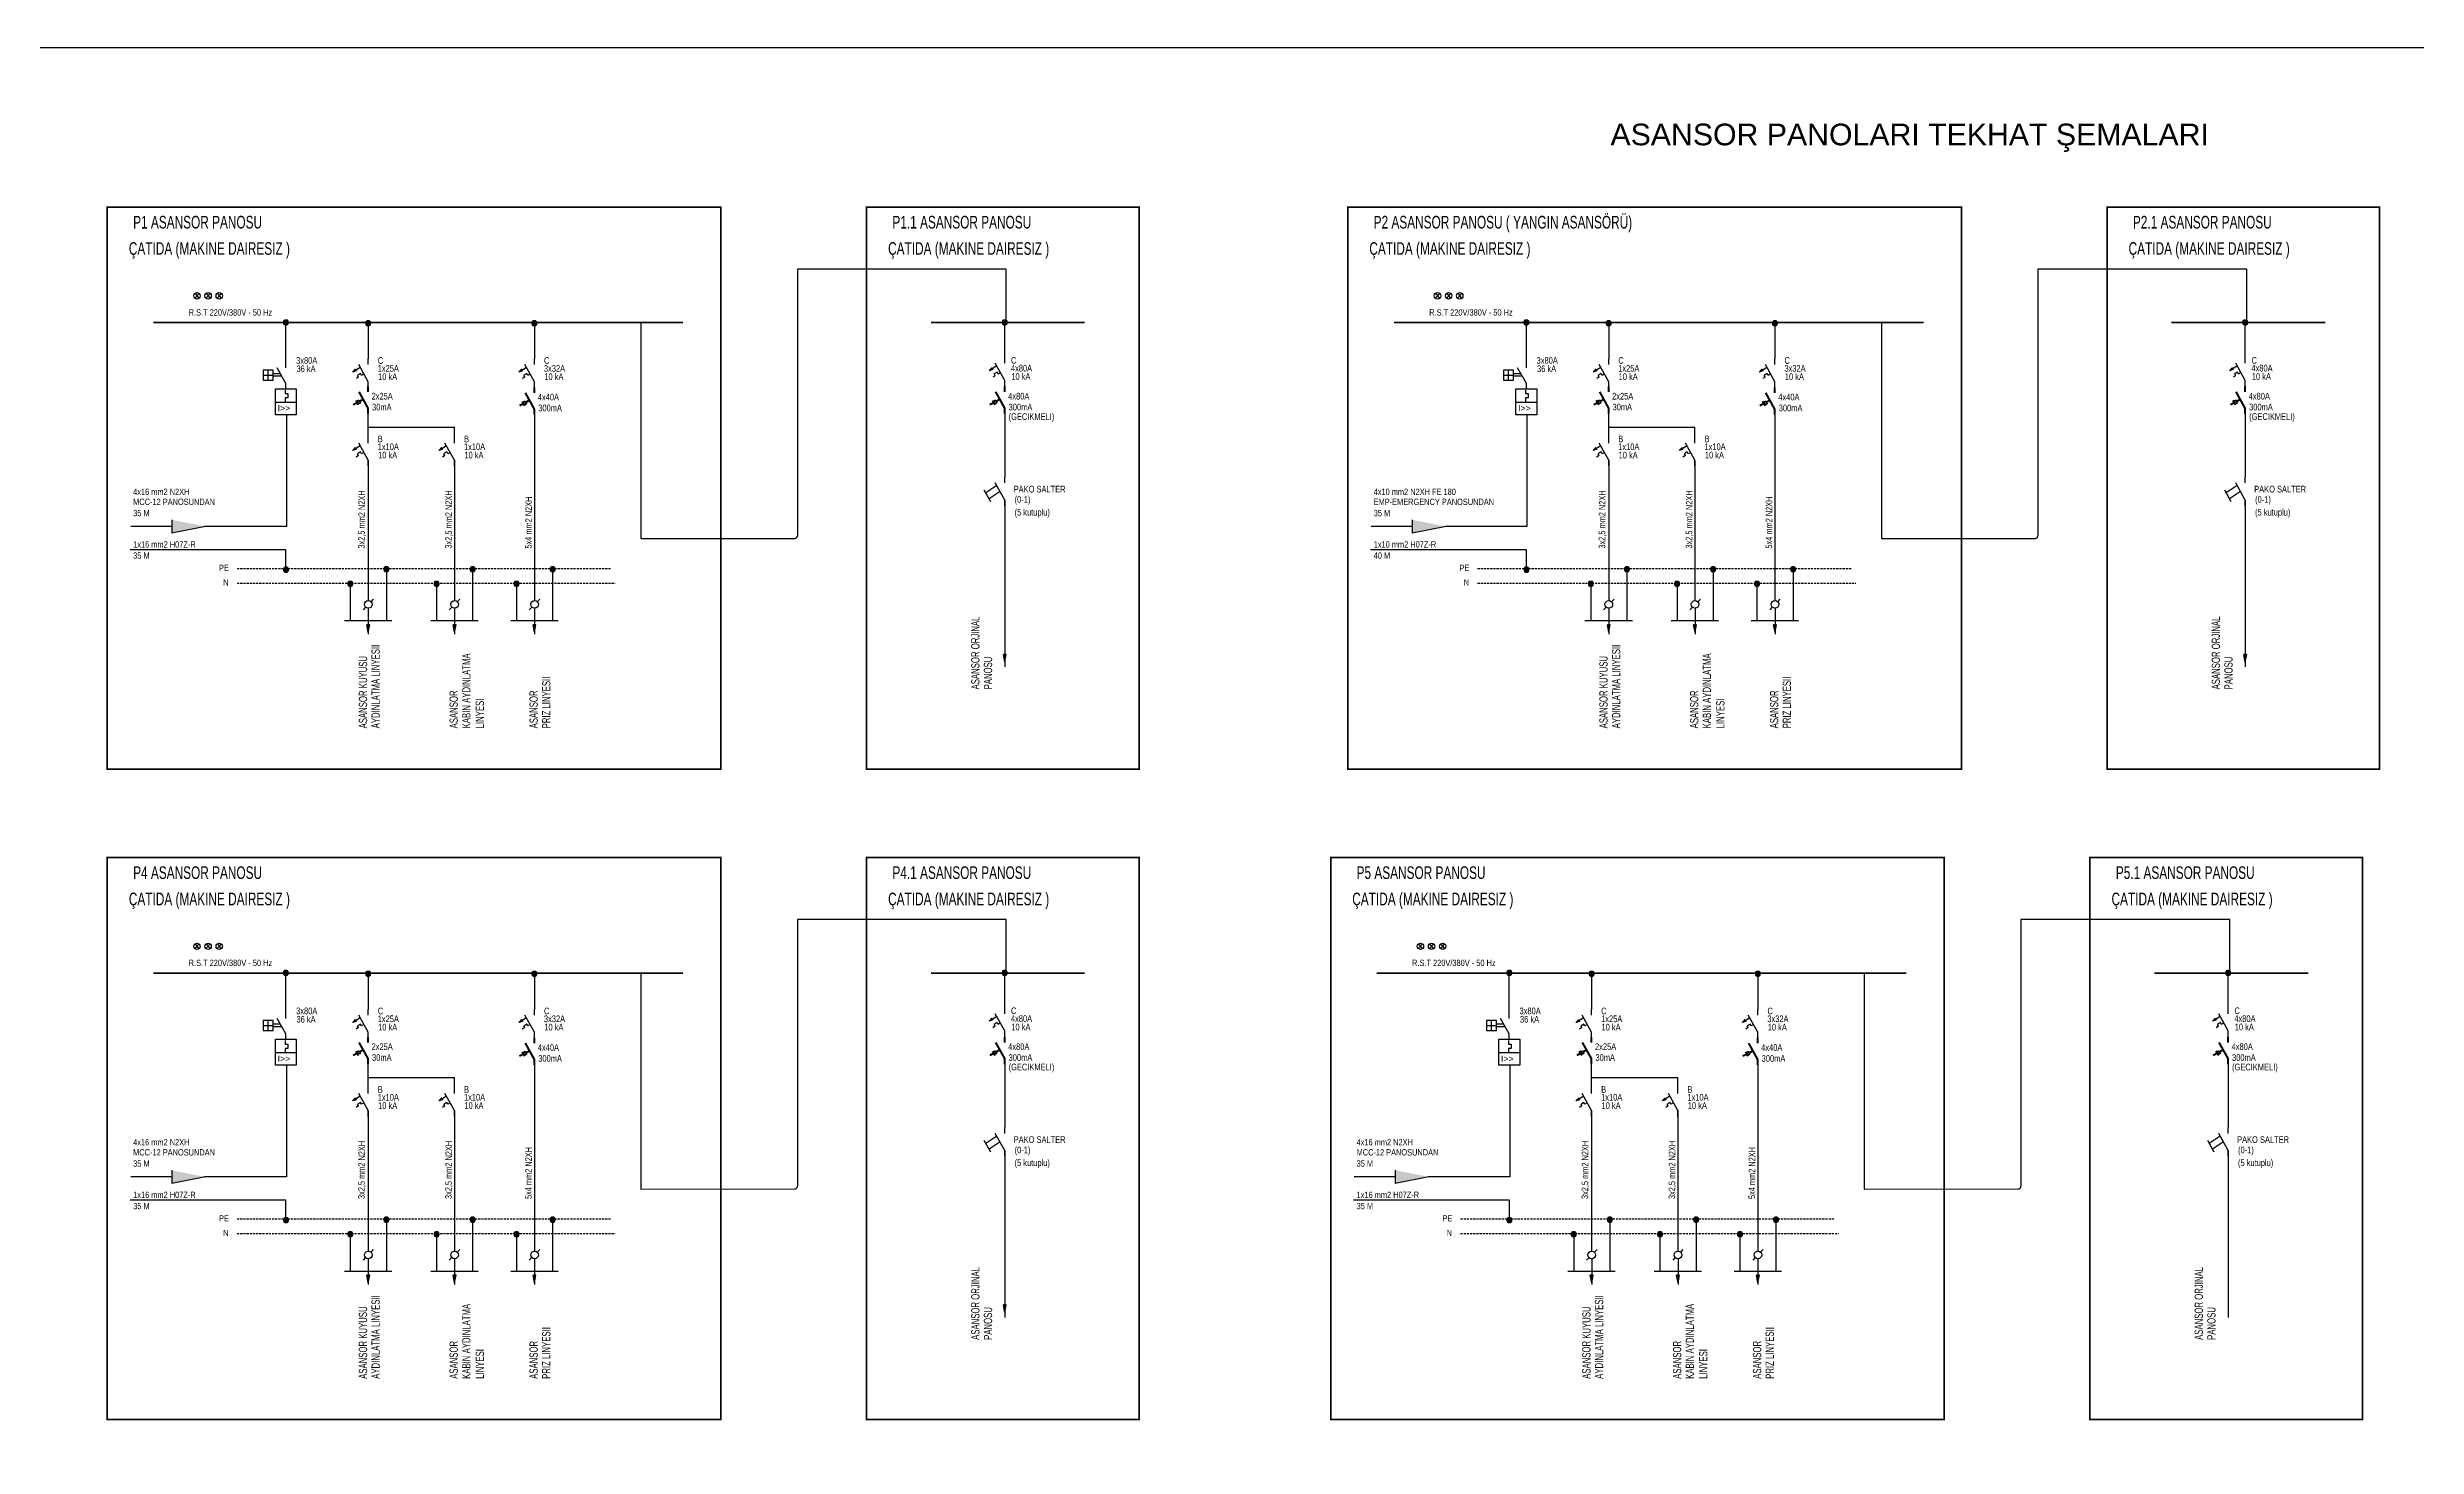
# Model space of a CAD drawing. Header units: millimetres. Extents: x -106996 to 276536, y -21995 to 37993.
# Drawn here: x 125433 to 160988, y -3580 to 17417 of the extents above; entities that cross this region are included whole.
import ezdxf

# ---------------------------------------------------------------- set-up
doc = ezdxf.new("R2010")
doc.units = ezdxf.units.MM
doc.header["$LTSCALE"] = 100
doc.linetypes.add('HIDDEN', pattern=[9.525, 6.35, -3.175])
doc.layers.get('0').update_dxf_attribs({"color": 3})
for name, color, linetype, lineweight in [('E- BARA', 7, 'Continuous', 30), ('E- SEMBOL', 7, 'Continuous', 30), ('E- SEMBOL 2', 7, 'Continuous', 30), ('E- YAZI', 4, 'Continuous', 30), ('E-ANTET', 7, 'Continuous', 30), ('E-TOPRAK', 3, 'HIDDEN', 30), ('KABLO', 7, 'Continuous', 40)]:
    doc.layers.add(name, color=color, linetype=linetype, lineweight=lineweight)
for name, color, linetype in [('E-YAZI', 30, 'Continuous'), ('EKAB', 4, 'Continuous'), ('MEKANİZMA', 1, 'Continuous'), ('ŞEBEKE', 4, 'Continuous')]:
    doc.layers.add(name, color=color, linetype=linetype)
doc.styles.add('ERKE TASARIM', font='twsimplx.shx', dxfattribs={"width": 0.7})
doc.styles.add('MAHAL', font='arial.ttf', dxfattribs={"width": 0.8})
doc.styles.add('ROMANC8', font='arial.ttf')
doc.styles.add('TXT', font='TWTXT.SHX', dxfattribs={"height": 20})

# ---------------------------------------------------------------- blocks, each defined once
blk = doc.blocks.new('*X650')
at = {"color": 0}
for p, q in [((12859, 6020.5), (12871, 6020.5)), ((12859, 6020), (12871, 6020)), ((12859, 6019.5), (12871, 6019.5)), ((12859.1, 6021), (12870.9, 6021)), ((12859.1, 6019), (12870.9, 6019)), ((12859.2, 6021.5), (12870.8, 6021.5)), ((12859.2, 6018.5), (12870.8, 6018.5)), ((12859.3, 6022), (12870.7, 6022)), ((12859.3, 6018), (12870.7, 6018)), ((12859.5, 6022.5), (12870.5, 6022.5)), ((12859.5, 6017.5), (12870.5, 6017.5)), ((12859.8, 6023), (12870.2, 6023)), ((12859.8, 6017), (12870.2, 6017)), ((12860.1, 6023.5), (12869.9, 6023.5)), ((12860.1, 6016.5), (12869.9, 6016.5)), ((12860.5, 6024), (12869.5, 6024)), ((12860.5, 6016), (12869.5, 6016)), ((12861, 6024.5), (12869, 6024.5)), ((12861, 6015.5), (12869, 6015.5)), ((12861.7, 6025), (12868.3, 6025)), ((12861.7, 6015), (12868.3, 6015)), ((12862.6, 6025.5), (12867.4, 6025.5)), ((12862.6, 6014.5), (12867.4, 6014.5))]:
    blk.add_line(p, q, dxfattribs=at)
blk = doc.blocks.new('IL1')
at = {"color": 7}
blk.add_blockref('*X650', (-12864.9, -6020.1), dxfattribs=at)
blk = doc.blocks.new('*X651')
at = {"color": 0}
for p, q in [((237.1, 484.3), (238.3, 484.3)), ((237.2, 484.4), (238.4, 484.4)), ((237.2, 484.2), (238.2, 484.2)), ((237.3, 484.1), (238.1, 484.1)), ((237.3, 484), (238.1, 484)), ((237.4, 483.9), (238, 483.9)), ((237.4, 483.8), (237.9, 483.8)), ((237.5, 484.5), (238.5, 484.5)), ((237.5, 483.7), (237.8, 483.7)), ((237.6, 483.6), (237.7, 483.6)), ((237.8, 484.6), (238.6, 484.6)), ((238.1, 484.7), (238.7, 484.7)), ((238.4, 484.8), (238.8, 484.8)), ((238.7, 484.9), (238.9, 484.9))]:
    blk.add_line(p, q, dxfattribs=at)
blk = doc.blocks.new('S3')
at = {"layer": 'EKAB', "color": 2}
for p, q in [((0, 10.37), (0, 8.27)), ((0, 8.27), (3.5, 1.97)), ((0, 1.97), (0, -0.13)), ((1.6, 5.39), (2.44, 5.94)), ((2.44, 5.94), (2.83, 5.25)), ((2.83, 5.25), (3.9, 5.93)), ((2.92, 2.98), (4.67, 4.08)), ((3.54, 6.56), (4.45, 7.13)), ((3.54, 6.56), (3.9, 5.93)), ((4.41, 4.27), (5.76, 4.72)), ((4.6, 3.98), (4.41, 4.27)), ((4.6, 3.98), (4.79, 3.69)), ((5.76, 4.72), (4.79, 3.69))]:
    blk.add_line(p, q, dxfattribs=at)
at = {"layer": 'EKAB', "color": 2, "xscale": 0.7, "yscale": 0.7, "zscale": 0.7}
blk.add_blockref('*X651', (-161.54, -334.78), dxfattribs=at)
blk = doc.blocks.new('S7')
at = {"color": 2}
for p, q in [((0, -2.1), (0, 0)), ((-5.15, -3), (-9.15, -3)), ((-9.15, -3), (-9.15, -7)), ((-9.15, -5), (-5.15, -5)), ((-9.15, -7), (-5.15, -7)), ((-7.15, -7), (-7.15, -3)), ((-2.17, -4.5), (-5.16, -4.5)), ((-5.15, -4.5), (-5.16, -4.5)), ((-5.15, -7), (-5.15, -3)), ((-1.61, -5.5), (-5.15, -5.5)), ((0, -8.4), (-3.5, -2.1)), ((0, -10.5), (0, -8.4)), ((-4.2, -10.5), (4.2, -10.5)), ((-4.2, -21), (-4.2, -10.5)), ((-4.2, -15.86), (4.2, -15.86)), ((-0.3, -11.06), (-0.3, -12.11)), ((-0.3, -12.11), (-0.3, -12.46)), ((-0.3, -12.46), (0.75, -12.46)), ((-0.3, -14.21), (-0.3, -15.61)), ((0.75, -14.21), (-0.3, -14.21)), ((0.75, -12.46), (0.75, -14.21)), ((4.2, -10.5), (4.2, -21)), ((4.2, -21), (-4.2, -21))]:
    blk.add_line(p, q, dxfattribs=at)
at = {"color": 2, "style": 'ROMANC8'}
blk.add_text('I>>', height=2.5, dxfattribs=at).set_placement((-3.32, -19.57))
blk = doc.blocks.new('S9')
at = {"color": 5}
for p, q in [((0, 0), (0, -3)), ((0, -3), (5, -12)), ((0, -12), (0, -15)), ((2.7, -7.9), (4.6, -6.8)), ((5.3, -4.8), (6.7, -7.2)), ((6, -6), (8.3, -4.8))]:
    blk.add_line(p, q, dxfattribs=at)
blk.add_circle((5.3, -6.4), 0.801, dxfattribs=at)

msp = doc.modelspace()

# ---------------------------------------------------------------- linework, layer by layer
at = {"color": 1}
msp.add_lwpolyline([(-96046.149708, 17417.2504019), (276536.0041229, 17417.2504019), (276536.0041229, -21995.3976347), (-96046.149708, -21995.3976347)], close=True, dxfattribs=at)
at = {"layer": 'E- BARA', "const_width": 25.3491617}
for points in [[(127024.0756175, 13287.1448729), (134972.7187342, 13287.1448729)], [(138691.0557706, 13287.1448729), (141000.9733999, 13287.1448729)], [(145640.2817614, 13287.1448729), (153588.9248782, 13287.1448729)], [(157307.2619145, 13287.1448729), (159617.1795438, 13287.1448729)], [(127024.0756175, 3526.0309309), (134972.7187342, 3526.0309309)], [(138691.0557706, 3526.0309309), (141000.9733999, 3526.0309309)], [(145383.8784519, 3526.0309309), (153332.5215687, 3526.0309309)], [(157050.8586051, 3526.0309309), (159360.7762343, 3526.0309309)]]:
    msp.add_lwpolyline(points, dxfattribs=at)
at = {"layer": 'E- SEMBOL'}
for p, q in [((130247.3895639, 13318.4515304), (130247.3895639, 12742.6766151)), ((132741.7314112, 13318.4515304), (132741.7314112, 12742.6766151)), ((148863.5957078, 13318.4515304), (148863.5957078, 12742.6766151)), ((151357.9375551, 13318.4515304), (151357.9375551, 12742.6766151)), ((129019.1839447, 11902.9320998), (129019.1839447, 10228.3081775)), ((132741.7314112, 11990.0923249), (132741.7314112, 9111.366058)), ((147635.3900886, 11902.9320998), (147635.3900886, 10228.3081775)), ((151357.9375551, 11990.0923249), (151357.9375551, 9111.366058)), ((130247.3895639, 11222.9460358), (130247.3895639, 9111.366058)), ((131541.9838551, 11222.9460358), (131541.9838551, 9111.366058)), ((148863.5957078, 11222.9460358), (148863.5957078, 9111.366058)), ((150158.1899991, 11222.9460358), (150158.1899991, 9111.366058)), ((127298.4019983, 10228.2890234), (126683.209289, 10228.2827511)), ((129019.1839447, 10228.3081775), (127793.357138, 10228.2940697)), ((145914.6081422, 10228.2890234), (145299.4154329, 10228.2827511)), ((147635.3900886, 10228.3081775), (146409.5632819, 10228.2940697)), ((129978.2797347, 9371.4186767), (129978.2797347, 8815.1524355)), ((130520.0417955, 9590.0126466), (130520.0417955, 8815.1524355)), ((131272.874026, 9371.4186767), (131272.874026, 8815.1524355)), ((131814.6360868, 9590.0126466), (131814.6360868, 8815.1524355)), ((132472.621582, 9371.4186767), (132472.621582, 8815.1524355)), ((133014.3836428, 9590.0126466), (133014.3836428, 8815.1524355)), ((148594.4858786, 9371.4186767), (148594.4858786, 8815.1524355)), ((149136.2479395, 9590.0126466), (149136.2479395, 8815.1524355)), ((149889.0801699, 9371.4186767), (149889.0801699, 8815.1524355)), ((150430.8422307, 9590.0126466), (150430.8422307, 8815.1524355)), ((151088.8277259, 9371.4186767), (151088.8277259, 8815.1524355)), ((151630.5897867, 9590.0126466), (151630.5897867, 8815.1524355)), ((130208.5677929, 9016.8892229), (130169.9254734, 8978.246903)), ((130249.1607651, 9000.0827414), (130249.1607651, 8612.282178)), ((130289.7166641, 9098.0380939), (130328.3589836, 9136.6804133)), ((131503.1620842, 9016.8892229), (131464.5197646, 8978.246903)), ((131543.7550564, 9000.0827414), (131543.7550564, 8612.282178)), ((131584.3109553, 9098.0380939), (131622.9532749, 9136.6804133)), ((132702.9096402, 9016.8892229), (132664.2673206, 8978.246903)), ((132743.5026124, 9000.0827414), (132743.5026124, 8612.282178)), ((132784.0585113, 9098.0380939), (132822.7008309, 9136.6804133)), ((148824.7739368, 9016.8892229), (148786.1316173, 8978.246903)), ((148865.366909, 9000.0827414), (148865.366909, 8612.282178)), ((148905.922808, 9098.0380939), (148944.5651275, 9136.6804133)), ((150119.3682281, 9016.8892229), (150080.7259085, 8978.246903)), ((150159.9612003, 9000.0827414), (150159.9612003, 8612.282178)), ((150200.5170992, 9098.0380939), (150239.1594188, 9136.6804133)), ((151319.1157841, 9016.8892229), (151280.4734645, 8978.246903)), ((151359.7087563, 9000.0827414), (151359.7087563, 8612.282178)), ((151400.2646552, 9098.0380939), (151438.9069748, 9136.6804133)), ((129891.5841325, 8815.1524355), (130602.0145342, 8815.1524355)), ((130249.1607651, 8640.3540335), (130227.3013682, 8752.0150443)), ((130271.0201621, 8752.0150443), (130227.3013682, 8752.0150443)), ((130249.1607651, 8640.3540335), (130271.0201621, 8752.0150443)), ((131186.1784238, 8815.1524355), (131896.6088254, 8815.1524355)), ((131543.7550564, 8640.3540335), (131521.8956594, 8752.0150443)), ((131565.6144534, 8752.0150443), (131521.8956594, 8752.0150443)), ((131543.7550564, 8640.3540335), (131565.6144534, 8752.0150443)), ((132385.9259798, 8815.1524355), (133096.3563815, 8815.1524355)), ((132743.5026124, 8640.3540335), (132721.6432154, 8752.0150443)), ((132765.3620094, 8752.0150443), (132721.6432154, 8752.0150443)), ((132743.5026124, 8640.3540335), (132765.3620094, 8752.0150443)), ((148507.7902765, 8815.1524355), (149218.2206781, 8815.1524355)), ((148865.366909, 8640.3540335), (148843.5075121, 8752.0150443)), ((148887.226306, 8752.0150443), (148843.5075121, 8752.0150443)), ((148865.366909, 8640.3540335), (148887.226306, 8752.0150443)), ((149802.3845677, 8815.1524355), (150512.8149694, 8815.1524355)), ((150159.9612003, 8640.3540335), (150138.1018033, 8752.0150443)), ((150181.8205973, 8752.0150443), (150138.1018033, 8752.0150443)), ((150159.9612003, 8640.3540335), (150181.8205973, 8752.0150443)), ((151002.1321237, 8815.1524355), (151712.5625254, 8815.1524355)), ((151359.7087563, 8640.3540335), (151337.8493593, 8752.0150443)), ((151381.5681533, 8752.0150443), (151337.8493593, 8752.0150443)), ((151359.7087563, 8640.3540335), (151381.5681533, 8752.0150443)), ((139800.7791261, 8195.5897427), (139778.9197291, 8307.2507535)), ((139822.638523, 8307.2507535), (139778.9197291, 8307.2507535)), ((139800.7791261, 8195.5897427), (139822.638523, 8307.2507535)), ((158416.98527, 8195.5897427), (158395.125873, 8307.2507535)), ((158438.844667, 8307.2507535), (158395.125873, 8307.2507535)), ((158416.98527, 8195.5897427), (158438.844667, 8307.2507535)), ((130247.3895639, 3557.3375884), (130247.3895639, 2981.5626732)), ((132741.7314112, 3557.3375884), (132741.7314112, 2981.5626732)), ((148607.1923983, 3557.3375884), (148607.1923983, 2981.5626732)), ((151101.5342456, 3557.3375884), (151101.5342456, 2981.5626732)), ((129019.1839447, 2141.8181578), (129019.1839447, 467.1942356)), ((132741.7314112, 2228.978383), (132741.7314112, -649.747884)), ((147378.9867791, 2141.8181578), (147378.9867791, 467.1942356)), ((151101.5342456, 2228.978383), (151101.5342456, -649.747884)), ((130247.3895639, 1461.8320939), (130247.3895639, -649.747884)), ((131541.9838551, 1461.8320939), (131541.9838551, -649.747884)), ((148607.1923983, 1461.8320939), (148607.1923983, -649.747884)), ((149901.7866896, 1461.8320939), (149901.7866896, -649.747884)), ((127298.4019983, 467.1750814), (126683.209289, 467.1688092)), ((129019.1839447, 467.1942356), (127793.357138, 467.1801278)), ((145658.2048328, 467.1750814), (145043.0121234, 467.1688092)), ((147378.9867791, 467.1942356), (146153.1599724, 467.1801278)), ((130520.0417955, -171.1012953), (130520.0417955, -945.9615065)), ((131814.6360868, -171.1012953), (131814.6360868, -945.9615065)), ((133014.3836428, -171.1012953), (133014.3836428, -945.9615065)), ((148879.84463, -171.1012953), (148879.84463, -945.9615065)), ((150174.4389212, -171.1012953), (150174.4389212, -945.9615065)), ((151374.1864773, -171.1012953), (151374.1864773, -945.9615065)), ((129978.2797347, -389.6952652), (129978.2797347, -945.9615065)), ((130289.7166641, -663.075848), (130328.3589836, -624.4335286)), ((131272.874026, -389.6952652), (131272.874026, -945.9615065)), ((131584.3109553, -663.075848), (131622.9532749, -624.4335286)), ((132472.621582, -389.6952652), (132472.621582, -945.9615065)), ((132784.0585113, -663.075848), (132822.7008309, -624.4335286)), ((148338.0825692, -389.6952652), (148338.0825692, -945.9615065)), ((148649.5194985, -663.075848), (148688.1618181, -624.4335286)), ((149632.6768604, -389.6952652), (149632.6768604, -945.9615065)), ((149944.1137897, -663.075848), (149982.7561093, -624.4335286)), ((150832.4244164, -389.6952652), (150832.4244164, -945.9615065)), ((151143.8613458, -663.075848), (151182.5036653, -624.4335286)), ((129891.5841325, -945.9615065), (130602.0145342, -945.9615065)), ((130208.5677929, -744.224719), (130169.9254734, -782.8670389)), ((130249.1607651, -1120.7599084), (130227.3013682, -1009.0988976)), ((130271.0201621, -1009.0988976), (130227.3013682, -1009.0988976)), ((130249.1607651, -761.0312006), (130249.1607651, -1148.831764)), ((130249.1607651, -1120.7599084), (130271.0201621, -1009.0988976)), ((131186.1784238, -945.9615065), (131896.6088254, -945.9615065)), ((131503.1620842, -744.224719), (131464.5197646, -782.8670389)), ((131543.7550564, -1120.7599084), (131521.8956594, -1009.0988976)), ((131565.6144534, -1009.0988976), (131521.8956594, -1009.0988976)), ((131543.7550564, -761.0312006), (131543.7550564, -1148.831764)), ((131543.7550564, -1120.7599084), (131565.6144534, -1009.0988976)), ((132385.9259798, -945.9615065), (133096.3563815, -945.9615065)), ((132702.9096402, -744.224719), (132664.2673206, -782.8670389)), ((132743.5026124, -1120.7599084), (132721.6432154, -1009.0988976)), ((132765.3620094, -1009.0988976), (132721.6432154, -1009.0988976)), ((132743.5026124, -761.0312006), (132743.5026124, -1148.831764)), ((132743.5026124, -1120.7599084), (132765.3620094, -1009.0988976)), ((148251.386967, -945.9615065), (148961.8173686, -945.9615065)), ((148568.3706274, -744.224719), (148529.7283078, -782.8670389)), ((148608.9635996, -1120.7599084), (148587.1042026, -1009.0988976)), ((148630.8229965, -1009.0988976), (148587.1042026, -1009.0988976)), ((148608.9635996, -761.0312006), (148608.9635996, -1148.831764)), ((148608.9635996, -1120.7599084), (148630.8229965, -1009.0988976)), ((149545.9812582, -945.9615065), (150256.4116599, -945.9615065)), ((149862.9649186, -744.224719), (149824.322599, -782.8670389)), ((149903.5578908, -1120.7599084), (149881.6984938, -1009.0988976)), ((149925.4172878, -1009.0988976), (149881.6984938, -1009.0988976)), ((149903.5578908, -761.0312006), (149903.5578908, -1148.831764)), ((149903.5578908, -1120.7599084), (149925.4172878, -1009.0988976)), ((150745.7288142, -945.9615065), (151456.1592159, -945.9615065)), ((151062.7124746, -744.224719), (151024.0701551, -782.8670389)), ((151103.3054468, -1120.7599084), (151081.4460499, -1009.0988976)), ((151125.1648438, -1009.0988976), (151081.4460499, -1009.0988976)), ((151103.3054468, -761.0312006), (151103.3054468, -1148.831764)), ((151103.3054468, -1120.7599084), (151125.1648438, -1009.0988976)), ((139800.7791261, -1565.5241992), (139778.9197291, -1453.8631884)), ((139822.638523, -1453.8631884), (139778.9197291, -1453.8631884)), ((139800.7791261, -1565.5241992), (139822.638523, -1453.8631884))]:
    msp.add_line(p, q, dxfattribs=at)
for centre in [(130249.1607651, 9057.4636584), (131543.7550564, 9057.4636584), (132743.5026124, 9057.4636584), (148865.366909, 9057.4636584), (150159.9612003, 9057.4636584), (151359.7087563, 9057.4636584), (130249.1607651, -703.6502835), (131543.7550564, -703.6502835), (132743.5026124, -703.6502835), (148608.9635996, -703.6502835), (149903.5578908, -703.6502835), (151103.3054468, -703.6502835)]:
    msp.add_circle(centre, 57.3809171, dxfattribs=at)
for points in [[(130271.0201621, 8752.0150443), (130227.3013682, 8752.0150443), (130249.1607651, 8640.3540335)], [(131565.6144534, 8752.0150443), (131521.8956594, 8752.0150443), (131543.7550564, 8640.3540335)], [(132765.3620094, 8752.0150443), (132721.6432154, 8752.0150443), (132743.5026124, 8640.3540335)], [(148887.226306, 8752.0150443), (148843.5075121, 8752.0150443), (148865.366909, 8640.3540335)], [(150181.8205973, 8752.0150443), (150138.1018033, 8752.0150443), (150159.9612003, 8640.3540335)], [(151381.5681533, 8752.0150443), (151337.8493593, 8752.0150443), (151359.7087563, 8640.3540335)], [(139822.638523, 8307.2507535), (139778.9197291, 8307.2507535), (139800.7791261, 8195.5897427)], [(158438.844667, 8307.2507535), (158395.125873, 8307.2507535), (158416.98527, 8195.5897427)], [(130271.0201621, -1009.0988976), (130227.3013682, -1009.0988976), (130249.1607651, -1120.7599084)], [(131565.6144534, -1009.0988976), (131521.8956594, -1009.0988976), (131543.7550564, -1120.7599084)], [(132765.3620094, -1009.0988976), (132721.6432154, -1009.0988976), (132743.5026124, -1120.7599084)], [(148630.8229965, -1009.0988976), (148587.1042026, -1009.0988976), (148608.9635996, -1120.7599084)], [(149925.4172878, -1009.0988976), (149881.6984938, -1009.0988976), (149903.5578908, -1120.7599084)], [(151125.1648438, -1009.0988976), (151081.4460499, -1009.0988976), (151103.3054468, -1120.7599084)], [(139822.638523, -1453.8631884), (139778.9197291, -1453.8631884), (139800.7791261, -1565.5241992)]]:
    msp.add_solid(points, dxfattribs=at)
at = {"layer": 'E- SEMBOL 2', "linetype": 'Continuous'}
for p, q in [((139823.2628138, 14089.980657), (136687.5470807, 14089.980657)), ((136687.5470807, 14089.980657), (136687.5470807, 10085.2450237)), ((139823.2628138, 13258.2230827), (139823.2628138, 14089.980657)), ((158439.4689577, 14089.980657), (155303.7532246, 14089.980657)), ((155303.7532246, 14089.980657), (155303.7532246, 10085.2450237)), ((158439.4689577, 13258.2230827), (158439.4689577, 14089.980657)), ((127645.3862397, 13653.752454), (127710.9779289, 13723.9744505)), ((127649.8351222, 13727.6551957), (127706.5290464, 13650.0717088)), ((127812.443932, 13653.752454), (127878.0356212, 13723.9744505)), ((127816.8928145, 13727.6551957), (127873.5867387, 13650.0717088)), ((127979.5016243, 13653.752454), (128045.0933135, 13723.9744505)), ((127983.9505068, 13727.6551957), (128040.644431, 13650.0717088)), ((146261.5923836, 13653.752454), (146327.1840728, 13723.9744505)), ((146266.0412661, 13727.6551957), (146322.7351903, 13650.0717088)), ((146428.6500759, 13653.752454), (146494.2417651, 13723.9744505)), ((146433.0989584, 13727.6551957), (146489.7928826, 13650.0717088)), ((146595.7077682, 13653.752454), (146661.2994574, 13723.9744505)), ((146600.1566507, 13727.6551957), (146656.8505749, 13650.0717088)), ((129011.6858954, 12686.3517889), (129012.1895518, 13303.4438102)), ((134339.3946997, 13287.1448729), (134339.3946997, 10046.6756754)), ((139799.6852821, 12686.3517889), (139800.1889385, 13303.4438102)), ((147627.8920393, 12686.3517889), (147628.3956957, 13303.4438102)), ((152955.6008436, 13287.1448729), (152955.6008436, 10046.6756754)), ((158415.891426, 12686.3517889), (158416.3950824, 13303.4438102)), ((130247.3895639, 11565.8958389), (130247.3895639, 11922.4040848)), ((139800.6048721, 11922.4040848), (139800.6048721, 10967.559349)), ((148863.5957078, 11565.8958389), (148863.5957078, 11922.4040848)), ((158416.811016, 11922.4040848), (158416.811016, 10967.559349)), ((130247.3895639, 11719.0137625), (131541.9838551, 11719.0137625)), ((131541.9838551, 11565.8958389), (131541.9838551, 11719.0137625)), ((148863.5957078, 11719.0137625), (150158.1899991, 11719.0137625)), ((150158.1899991, 11565.8958389), (150158.1899991, 11719.0137625)), ((139800.6048721, 10624.6095459), (139800.6048721, 8119.2185331)), ((158416.811016, 10624.6095459), (158416.811016, 8119.2185331)), ((134339.3946997, 10046.6756754), (136650.2617811, 10047.9393298)), ((152955.6008436, 10046.6756754), (155266.467925, 10047.9393298)), ((129013.919427, 9878.0957456), (126674.6884598, 9878.0957456)), ((129013.919427, 9593.49116), (129013.919427, 9878.0957456)), ((147630.1255709, 9878.0957456), (145290.8946037, 9878.0957456)), ((147630.1255709, 9593.49116), (147630.1255709, 9878.0957456)), ((139823.2628138, 4328.8667151), (136687.5470807, 4328.8667151)), ((136687.5470807, 4328.8667151), (136687.5470807, 324.1310818)), ((139823.2628138, 3497.1091408), (139823.2628138, 4328.8667151)), ((158183.0656482, 4328.8667151), (155047.3499151, 4328.8667151)), ((155047.3499151, 4328.8667151), (155047.3499151, 324.1310818)), ((158183.0656482, 3497.1091408), (158183.0656482, 4328.8667151)), ((127645.3862397, 3892.6385121), (127710.9779289, 3962.8605086)), ((127649.8351222, 3966.5412538), (127706.5290464, 3888.9577669)), ((127812.443932, 3892.6385121), (127878.0356212, 3962.8605086)), ((127816.8928145, 3966.5412538), (127873.5867387, 3888.9577669)), ((127979.5016243, 3892.6385121), (128045.0933135, 3962.8605086)), ((127983.9505068, 3966.5412538), (128040.644431, 3888.9577669)), ((146005.1890741, 3892.6385121), (146070.7807633, 3962.8605086)), ((146009.6379566, 3966.5412538), (146066.3318809, 3888.9577669)), ((146172.2467664, 3892.6385121), (146237.8384556, 3962.8605086)), ((146176.6956489, 3966.5412538), (146233.3895732, 3888.9577669)), ((146339.3044587, 3892.6385121), (146404.896148, 3962.8605086)), ((146343.7533412, 3966.5412538), (146400.4472655, 3888.9577669)), ((129011.6858954, 2925.237847), (129012.1895518, 3542.3298683)), ((134339.3946997, 3526.0309309), (134339.3946997, 285.5617334)), ((139799.6852821, 2925.237847), (139800.1889385, 3542.3298683)), ((147371.4887299, 2925.237847), (147371.9923862, 3542.3298683)), ((152699.1975341, 3526.0309309), (152699.1975341, 285.5617334)), ((158159.4881166, 2925.237847), (158159.9917729, 3542.3298683)), ((130247.3895639, 1804.781897), (130247.3895639, 2161.2901429)), ((139800.6048721, 2161.2901429), (139800.6048721, 1206.4454071)), ((148607.1923983, 1804.781897), (148607.1923983, 2161.2901429)), ((158160.4077065, 2161.2901429), (158160.4077065, 1206.4454071)), ((130247.3895639, 1957.8998206), (131541.9838551, 1957.8998206)), ((131541.9838551, 1804.781897), (131541.9838551, 1957.8998206)), ((148607.1923983, 1957.8998206), (149901.7866896, 1957.8998206)), ((149901.7866896, 1804.781897), (149901.7866896, 1957.8998206)), ((139800.6048721, 863.4956039), (139800.6048721, -1641.8954088)), ((158160.4077065, 863.4956039), (158160.4077065, -1641.8954088)), ((129013.919427, 116.9818037), (126674.6884598, 116.9818037)), ((129013.919427, -167.622782), (129013.919427, 116.9818037)), ((134339.3946997, 285.5617334), (136650.2617811, 286.8253878)), ((147373.7222615, 116.9818037), (145034.4912943, 116.9818037)), ((147373.7222615, -167.622782), (147373.7222615, 116.9818037)), ((152699.1975341, 285.5617334), (155010.0646155, 286.8253878))]:
    msp.add_line(p, q, dxfattribs=at)
for centre in [(127678.1820843, 13688.8634523), (127845.2397766, 13688.8634523), (128012.2974689, 13688.8634523), (146294.3882282, 13688.8634523), (146461.4459205, 13688.8634523), (146628.5036128, 13688.8634523), (127678.1820843, 3927.7495103), (127845.2397766, 3927.7495103), (128012.2974689, 3927.7495103), (146037.9849187, 3927.7495103), (146205.042611, 3927.7495103), (146372.1003034, 3927.7495103)]:
    msp.add_circle(centre, 48.0452872, dxfattribs=at)
for centre, start in [((136650.2413812, 10085.2450237), 270.0313311199), ((155266.4475251, 10085.2450237), 270.0313311199), ((136650.2413812, 324.1310818), 270.0313311198), ((155010.0442156, 324.1310818), 270.0313311198)]:
    msp.add_arc(centre, 37.3056995, start, 0, dxfattribs=at)
at = {"layer": 'E- YAZI', "ltscale": 2}
for p, q in [((127298.4019891, 10327.7315222), (127298.4019891, 10128.81101)), ((145914.608133, 10327.7315222), (145914.608133, 10128.81101)), ((127806.4595888, 10228.2712659), (127298.4019891, 10128.81101)), ((146422.6657327, 10228.2712659), (145914.608133, 10128.81101)), ((127298.4019891, 566.6175803), (127298.4019891, 367.6970681)), ((127806.4595888, 467.1573239), (127298.4019891, 367.6970681)), ((145658.2048235, 566.6175803), (145658.2048235, 367.6970681)), ((146166.2624232, 467.1573239), (145658.2048235, 367.6970681))]:
    msp.add_line(p, q, dxfattribs=at)
for points in [[(127298.4019891, 10327.7315222), (127298.4019891, 10128.81101), (127806.4595888, 10228.2712659)], [(145914.608133, 10327.7315222), (145914.608133, 10128.81101), (146422.6657327, 10228.2712659)], [(127298.4019891, 566.6175803), (127298.4019891, 367.6970681), (127806.4595888, 467.1573239)], [(145658.2048235, 566.6175803), (145658.2048235, 367.6970681), (146166.2624232, 467.1573239)]]:
    msp.add_solid(points, dxfattribs=at)
at = {"layer": 'E-ANTET', "color": 4, "const_width": 25.3491617}
for points in [[(126331.5000366, 15020.4501392), (135540.1017849, 15020.4501392), (135540.1017849, 6587.9886691), (126331.5000366, 6587.9886691)], [(137725.7306274, 15020.4501392), (141815.6337133, 15020.4501392), (141815.6337133, 6587.9886691), (137725.7306274, 6587.9886691)], [(144947.7061805, 15020.4501392), (154156.3079289, 15020.4501392), (154156.3079289, 6587.9886691), (144947.7061805, 6587.9886691)], [(156341.9367713, 15020.4501392), (160431.8398572, 15020.4501392), (160431.8398572, 6587.9886691), (156341.9367713, 6587.9886691)], [(126331.5000366, 5259.3361973), (135540.1017849, 5259.3361973), (135540.1017849, -3173.1252728), (126331.5000366, -3173.1252728)], [(137725.7306274, 5259.3361973), (141815.6337133, 5259.3361973), (141815.6337133, -3173.1252728), (137725.7306274, -3173.1252728)], [(144691.302871, 5259.3361973), (153899.9046194, 5259.3361973), (153899.9046194, -3173.1252728), (144691.302871, -3173.1252728)], [(156085.5334618, 5259.3361973), (160175.4365477, 5259.3361973), (160175.4365477, -3173.1252728), (156085.5334618, -3173.1252728)]]:
    msp.add_lwpolyline(points, close=True, dxfattribs=at)
at = {"layer": 'E-TOPRAK', "ltscale": 0.05}
for p, q in [((128280.2626938, 9596.9696816), (133899.0776833, 9596.9696816)), ((128280.2626938, 9378.3757117), (133954.0711188, 9378.3757117)), ((146896.4688377, 9596.9696816), (152515.2838272, 9596.9696816)), ((146896.4688377, 9378.3757117), (152570.2772628, 9378.3757117)), ((128280.2626938, -164.1442603), (133899.0776833, -164.1442603)), ((146640.0655283, -164.1442603), (152258.8805177, -164.1442603)), ((128280.2626938, -382.7382302), (133954.0711188, -382.7382302)), ((146640.0655283, -382.7382302), (152313.8739533, -382.7382302))]:
    msp.add_line(p, q, dxfattribs=at)
at = {"layer": 'EKAB', "color": 2}
for p, q in [((139590.763618, 10597.5301677), (139492.9679136, 10773.5624356)), ((139680.7748952, 10840.3035043), (139516.033688, 10732.0440417)), ((139729.1569964, 10753.215722), (139564.4157892, 10644.9562595)), ((139800.6048721, 10624.6095459), (139657.7091208, 10881.8218982)), ((139800.6048721, 10881.8218982), (139800.6048721, 10967.559349)), ((158206.9697619, 10597.5301677), (158109.1740575, 10773.5624356)), ((158296.9810391, 10840.3035043), (158132.2398319, 10732.0440417)), ((158345.3631403, 10753.215722), (158180.6219331, 10644.9562595)), ((158416.811016, 10624.6095459), (158273.9152647, 10881.8218982)), ((158416.811016, 10881.8218982), (158416.811016, 10967.559349)), ((139800.6048721, 10538.8720951), (139800.6048721, 10624.6095459)), ((158416.811016, 10538.8720951), (158416.811016, 10624.6095459)), ((139680.7748952, 1079.1895623), (139516.033688, 970.9300998)), ((139800.6048721, 863.4956039), (139657.7091208, 1120.7079563)), ((139800.6048721, 1120.7079563), (139800.6048721, 1206.4454071)), ((158040.5777296, 1079.1895623), (157875.8365224, 970.9300998)), ((158160.4077065, 863.4956039), (158017.5119552, 1120.7079563)), ((158160.4077065, 1120.7079563), (158160.4077065, 1206.4454071)), ((139590.763618, 836.4162257), (139492.9679136, 1012.4484937)), ((139729.1569964, 992.1017801), (139564.4157892, 883.8423175)), ((139800.6048721, 777.7581532), (139800.6048721, 863.4956039)), ((157950.5664524, 836.4162257), (157852.770748, 1012.4484937)), ((158088.9598309, 992.1017801), (157924.2186236, 883.8423175)), ((158160.4077065, 777.7581532), (158160.4077065, 863.4956039))]:
    msp.add_line(p, q, dxfattribs=at)
at = {"layer": 'ŞEBEKE'}
for p, q in [((130247.3895639, 12313.9893612), (130247.3895639, 12306.2644848)), ((139800.6048721, 12335.0002566), (139800.6048721, 12327.2753802)), ((148863.5957078, 12313.9893612), (148863.5957078, 12306.2644848)), ((158416.811016, 12335.0002566), (158416.811016, 12327.2753802)), ((130247.3895639, 2552.8754193), (130247.3895639, 2545.1505429)), ((139800.6048721, 2573.8863147), (139800.6048721, 2566.1614383)), ((148607.1923983, 2552.8754193), (148607.1923983, 2545.1505429)), ((158160.4077065, 2573.8863147), (158160.4077065, 2566.1614383))]:
    msp.add_line(p, q, dxfattribs=at)

# ---------------------------------------------------------------- block references
at = {"color": 2, "xscale": 37.30569948186528, "yscale": 37.30569948186528, "zscale": 37.30569948186528}
for p in [(129011.6858954, 12686.3517889), (147627.8920393, 12686.3517889), (129011.6858954, 2925.237847), (147371.4887299, 2925.237847)]:
    msp.add_blockref('S7', p, dxfattribs=at)
at = {"layer": 'E- SEMBOL', "xscale": 6.957035165656491, "yscale": 6.957034999981444, "zscale": 6.957035165656491}
for p in [(129011.2699618, 13293.5399026), (130246.469974, 13280.7194827), (132740.8118212, 13280.7194827), (139799.2693485, 13293.5399026), (147627.4761058, 13293.5399026), (148862.6761179, 13280.7194827), (151357.0179651, 13280.7194827), (158415.4754924, 13293.5399026), (129012.9998371, 9583.5872523), (130520.0417955, 9590.0126466), (131814.6360868, 9590.0126466), (133014.3836428, 9590.0126466), (147629.205981, 9583.5872523), (149136.2479395, 9590.0126466), (150430.8422307, 9590.0126466), (151630.5897867, 9590.0126466), (129978.2797347, 9371.4186767), (131272.874026, 9371.4186767), (132472.621582, 9371.4186767), (148594.4858786, 9371.4186767), (149889.0801699, 9371.4186767), (151088.8277259, 9371.4186767), (129011.2699618, 3532.4259606), (130246.469974, 3519.6055408), (132740.8118212, 3519.6055408), (139799.2693485, 3532.4259606), (147371.0727963, 3532.4259606), (148606.2728084, 3519.6055408), (151100.6146557, 3519.6055408), (158159.072183, 3532.4259606), (129012.9998371, -177.5266896), (129978.2797347, -389.6952652), (130520.0417955, -171.1012953), (131272.874026, -389.6952652), (131814.6360868, -171.1012953), (132472.621582, -389.6952652), (133014.3836428, -171.1012953), (147372.8026715, -177.5266896), (148338.0825692, -389.6952652), (148879.84463, -171.1012953), (149632.6768604, -389.6952652), (150174.4389212, -171.1012953), (150832.4244164, -389.6952652), (151374.1864773, -171.1012953)]:
    msp.add_blockref('IL1', p, dxfattribs=at)
at = {"layer": 'KABLO', "color": 2, "xscale": 26.99141968910249, "yscale": 26.99141968910249, "zscale": 26.99141968910249, "rotation": 180}
for p in [(130247.3895639, 11922.4040848), (132741.7314112, 11909.1180659), (139800.6048721, 11922.4040848), (148863.5957078, 11922.4040848), (151357.9375551, 11909.1180659), (158416.811016, 11922.4040848), (130247.3895639, 2161.2901429), (132741.7314112, 2148.004124), (139800.6048721, 2161.2901429), (148607.1923983, 2161.2901429), (151101.5342456, 2148.004124), (158160.4077065, 2161.2901429)]:
    msp.add_blockref('S9', p, dxfattribs=at)
at = {"layer": 'MEKANİZMA', "xscale": 40.82735751310984, "yscale": 40.82735751310984, "zscale": 40.82735751310984, "rotation": 180}
for p in [(130247.3895639, 12737.1944612), (132741.7314112, 12737.1944612), (139800.6048721, 12758.2053566), (148863.5957078, 12737.1944612), (151357.9375551, 12737.1944612), (158416.811016, 12758.2053566), (130247.3895639, 11560.413685), (131541.9838551, 11560.413685), (148863.5957078, 11560.413685), (150158.1899991, 11560.413685), (130247.3895639, 2976.0805193), (132741.7314112, 2976.0805193), (139800.6048721, 2997.0914147), (148607.1923983, 2976.0805193), (151101.5342456, 2976.0805193), (158160.4077065, 2997.0914147), (130247.3895639, 1799.2997431), (131541.9838551, 1799.2997431), (148607.1923983, 1799.2997431), (149901.7866896, 1799.2997431)]:
    msp.add_blockref('S3', p, dxfattribs=at)

# ---------------------------------------------------------------- texts
at = {"color": 2, "style": 'MAHAL'}
msp.add_text('ASANSOR PANOLARI TEKHAT ŞEMALARI', height=325.00000026, dxfattribs=at).set_placement((148889.9969206, 15948.015873))
at = {"layer": 'E- SEMBOL', "style": 'TXT', "width": 0.8}
for s, height, p in [('PE', 91.75423472, (128008.0529403, 9560.7176115)), ('PE', 91.75423472, (146624.2590842, 9560.7176115)), ('N', 91.7542347, (128071.0210435, 9342.1236415)), ('N', 91.7542347, (146687.2271874, 9342.1236415)), ('PE', 91.75423472, (128008.0529403, -200.3963304)), ('N', 91.7542347, (128071.0210435, -418.9903004)), ('PE', 91.75423472, (146367.8557747, -200.3963304)), ('N', 91.7542347, (146430.8238779, -418.9903004))]:
    msp.add_text(s, height=height, rotation=0.0226036579, dxfattribs=at).set_placement(p)
at = {"layer": 'E- YAZI', "color": 6, "ltscale": 2, "style": 'ERKE TASARIM', "width": 0.7}
for s, height, p in [('P1 ASANSOR PANOSU', 189.751709845, (126720.207488, 14699.3466754)), ('P1.1 ASANSOR PANOSU', 189.751709845, (138114.4380788, 14699.3466754)), ('P2 ASANSOR PANOSU ( YANGIN ASANSÖRÜ)', 189.751709845, (145336.4136319, 14699.3466754)), ('P2.1 ASANSOR PANOSU', 189.751709845, (156730.6442228, 14699.3466754)), ('ÇATIDA (MAKINE DAIRESIZ )', 189.751709845, (126655.5419247, 14304.4363314)), ('ÇATIDA (MAKINE DAIRESIZ )', 189.751709845, (138049.7725155, 14304.4363314)), ('ÇATIDA (MAKINE DAIRESIZ )', 189.751709845, (145271.7480686, 14304.4363314)), ('ÇATIDA (MAKINE DAIRESIZ )', 189.751709845, (156665.9786594, 14304.4363314)), ('4x16 mm2 N2XH ', 94.875854922, (126720.207488, 10701.0598314)), ('4x10 mm2 N2XH FE 180 ', 94.875854922, (145336.4136319, 10701.0598314)), ('35 M', 94.87585492, (126720.8398987, 10381.8109353)), ('MCC-12 PANOSUNDAN', 94.875854922, (126720.207488, 10549.8827295)), ('35 M', 94.87585492, (145337.0460426, 10381.8109353)), ('EMP-EMERGENCY PANOSUNDAN', 94.875854922, (145336.4136319, 10549.8827295)), ('1x16 mm2 H07Z-R', 94.875854922, (126720.8398987, 9911.4014887)), ('1x10 mm2 H07Z-R', 94.875854922, (145337.0460426, 9911.4014887)), ('35 M', 94.87585492, (126720.8398987, 9743.7135985)), ('40 M', 94.87585492, (145337.0460426, 9743.7135985)), ('P4 ASANSOR PANOSU', 189.751709845, (126720.207488, 4938.2327335)), ('P4.1 ASANSOR PANOSU', 189.751709845, (138114.4380788, 4938.2327335)), ('P5 ASANSOR PANOSU', 189.751709845, (145080.0103224, 4938.2327335)), ('P5.1 ASANSOR PANOSU', 189.751709845, (156474.2409133, 4938.2327335)), ('ÇATIDA (MAKINE DAIRESIZ )', 189.751709845, (126655.5419247, 4543.3223895)), ('ÇATIDA (MAKINE DAIRESIZ )', 189.751709845, (138049.7725155, 4543.3223895)), ('ÇATIDA (MAKINE DAIRESIZ )', 189.751709845, (145015.3447591, 4543.3223895)), ('ÇATIDA (MAKINE DAIRESIZ )', 189.751709845, (156409.5753499, 4543.3223895)), ('4x16 mm2 N2XH ', 94.875854922, (126720.207488, 939.9458895)), ('35 M', 94.87585492, (126720.8398987, 620.6969934)), ('MCC-12 PANOSUNDAN', 94.875854922, (126720.207488, 788.7687876)), ('4x16 mm2 N2XH ', 94.875854922, (145080.0103224, 939.9458895)), ('35 M', 94.87585492, (145080.6427331, 620.6969934)), ('MCC-12 PANOSUNDAN', 94.875854922, (145080.0103224, 788.7687876)), ('35 M', 94.87585492, (126720.8398987, -17.4003434)), ('1x16 mm2 H07Z-R', 94.875854922, (126720.8398987, 150.2875468)), ('35 M', 94.87585492, (145080.6427331, -17.4003434)), ('1x16 mm2 H07Z-R', 94.875854922, (145080.6427331, 150.2875468))]:
    msp.add_text(s, height=height, dxfattribs=at).set_placement(p)
at = {"layer": 'E- YAZI', "ltscale": 2, "style": 'ERKE TASARIM', "width": 0.7}
for s, height, p in [('R.S.T 220V/380V - 50 Hz', 94.875854922, (127553.7060819, 13392.6911543)), ('R.S.T 220V/380V - 50 Hz', 94.875854922, (146169.9122258, 13392.6911543)), ('3x80A', 100.1805467, (129165.8418631, 12669.6798831)), ('36 kA', 100.1805467, (129171.9856223, 12544.494234)), ('C', 100.1805467, (130391.481093, 12668.647344)), ('1x25A', 100.1805467, (130390.1018681, 12550.7129151)), ('10 kA', 100.1805467, (130396.2456273, 12425.527266)), ('3x32A', 100.1805467, (132884.4437154, 12550.7129151)), ('C', 100.1805467, (132885.8229403, 12668.647344)), ('10 kA', 100.1805467, (132890.5874746, 12425.527266)), ('4x80A', 100.1805467, (139892.659119, 12553.6597878)), ('C', 100.1805467, (139894.0383439, 12671.5942167)), ('10 kA', 100.1805467, (139898.8028782, 12428.4741387)), ('3x80A', 100.1805467, (147782.048007, 12669.6798831)), ('36 kA', 100.1805467, (147788.1917663, 12544.494234)), ('C', 100.1805467, (149007.687237, 12668.647344)), ('1x25A', 100.1805467, (149006.308012, 12550.7129151)), ('10 kA', 100.1805467, (149012.4517712, 12425.527266)), ('3x32A', 100.1805467, (151500.6498593, 12550.7129151)), ('C', 100.1805467, (151502.0290842, 12668.647344)), ('10 kA', 100.1805467, (151506.7936185, 12425.527266)), ('4x80A', 100.1805467, (158508.8652629, 12553.6597878)), ('C', 100.1805467, (158510.2444878, 12671.5942167)), ('10 kA', 100.1805467, (158515.0090221, 12428.4741387)), ('2x25A', 100.1805467, (130298.4328966, 12132.9033838)), ('4x40A', 100.1805467, (132792.7747438, 12119.6173648)), ('4x80A', 100.1805467, (139851.6482047, 12132.9033838)), ('2x25A', 100.1805467, (148914.6390405, 12132.9033838)), ('4x40A', 100.1805467, (151408.9808877, 12119.6173648)), ('4x80A', 100.1805467, (158467.8543486, 12132.9033838)), ('30mA', 100.1805467, (130305.1744055, 11969.4770404)), ('300mA', 100.1805467, (132799.5162528, 11956.1910214)), ('300mA', 100.1805467, (139858.3897137, 11969.4770404)), ('(GECIKMELI)', 100.180546702, (139858.3897137, 11826.982844)), ('30mA', 100.1805467, (148921.3805495, 11969.4770404)), ('300mA', 100.1805467, (151415.7223967, 11956.1910214)), ('300mA', 100.1805467, (158474.5958576, 11969.4770404)), ('(GECIKMELI)', 100.180546702, (158474.5958576, 11826.982844)), ('1x10A', 100.1805467, (130390.1018681, 11373.9321389)), ('B', 100.1805467, (130391.481093, 11491.8665678)), ('1x10A', 100.1805467, (131684.6961593, 11373.9321389)), ('B', 100.1805467, (131686.0753843, 11491.8665678)), ('1x10A', 100.1805467, (149006.308012, 11373.9321389)), ('B', 100.1805467, (149007.687237, 11491.8665678)), ('1x10A', 100.1805467, (150300.9023032, 11373.9321389)), ('B', 100.1805467, (150302.2815282, 11491.8665678)), ('10 kA', 100.1805467, (130396.2456273, 11248.7464898)), ('10 kA', 100.1805467, (131690.8399186, 11248.7464898)), ('10 kA', 100.1805467, (149012.4517712, 11248.7464898)), ('10 kA', 100.1805467, (150307.0460625, 11248.7464898)), ('PAKO SALTER', 100.180546702, (139934.1696189, 10738.1757735)), ('(0-1)', 100.1805467, (139948.3052209, 10582.8774735)), ('PAKO SALTER', 100.180546702, (158550.3757629, 10738.1757735)), ('(0-1)', 100.1805467, (158564.5113648, 10582.8774735)), ('(5 kutuplu)', 100.180546702, (139947.4434617, 10391.5482847)), ('(5 kutuplu)', 100.180546702, (158563.6496056, 10391.5482847)), ('R.S.T 220V/380V - 50 Hz', 94.875854922, (127553.7060819, 3631.5772124)), ('R.S.T 220V/380V - 50 Hz', 94.875854922, (145913.5089163, 3631.5772124)), ('3x80A', 100.1805467, (129165.8418631, 2908.5659411)), ('36 kA', 100.1805467, (129171.9856223, 2783.380292)), ('C', 100.1805467, (130391.481093, 2907.5334021)), ('1x25A', 100.1805467, (130390.1018681, 2789.5989732)), ('3x32A', 100.1805467, (132884.4437154, 2789.5989732)), ('C', 100.1805467, (132885.8229403, 2907.5334021)), ('4x80A', 100.1805467, (139892.659119, 2792.5458459)), ('C', 100.1805467, (139894.0383439, 2910.4802748)), ('3x80A', 100.1805467, (147525.6446976, 2908.5659411)), ('36 kA', 100.1805467, (147531.7884568, 2783.380292)), ('C', 100.1805467, (148751.2839275, 2907.5334021)), ('1x25A', 100.1805467, (148749.9047025, 2789.5989732)), ('3x32A', 100.1805467, (151244.2465498, 2789.5989732)), ('C', 100.1805467, (151245.6257747, 2907.5334021)), ('4x80A', 100.1805467, (158252.4619534, 2792.5458459)), ('C', 100.1805467, (158253.8411784, 2910.4802748)), ('10 kA', 100.1805467, (130396.2456273, 2664.4133241)), ('10 kA', 100.1805467, (132890.5874746, 2664.4133241)), ('10 kA', 100.1805467, (139898.8028782, 2667.3601968)), ('10 kA', 100.1805467, (148756.0484617, 2664.4133241)), ('10 kA', 100.1805467, (151250.390309, 2664.4133241)), ('10 kA', 100.1805467, (158258.6057126, 2667.3601968)), ('2x25A', 100.1805467, (130298.4328966, 2371.7894418)), ('30mA', 100.1805467, (130305.1744055, 2208.3630984)), ('4x40A', 100.1805467, (132792.7747438, 2358.5034229)), ('300mA', 100.1805467, (132799.5162528, 2195.0770795)), ('4x80A', 100.1805467, (139851.6482047, 2371.7894418)), ('300mA', 100.1805467, (139858.3897137, 2208.3630984)), ('(GECIKMELI)', 100.180546702, (139858.3897137, 2065.8689021)), ('2x25A', 100.1805467, (148658.235731, 2371.7894418)), ('30mA', 100.1805467, (148664.97724, 2208.3630984)), ('4x40A', 100.1805467, (151152.5775783, 2358.5034229)), ('300mA', 100.1805467, (151159.3190872, 2195.0770795)), ('4x80A', 100.1805467, (158211.4510392, 2371.7894418)), ('300mA', 100.1805467, (158218.1925481, 2208.3630984)), ('(GECIKMELI)', 100.180546702, (158218.1925481, 2065.8689021)), ('B', 100.1805467, (130391.481093, 1730.7526259)), ('B', 100.1805467, (131686.0753843, 1730.7526259)), ('B', 100.1805467, (148751.2839275, 1730.7526259)), ('B', 100.1805467, (150045.8782187, 1730.7526259)), ('1x10A', 100.1805467, (130390.1018681, 1612.818197)), ('10 kA', 100.1805467, (130396.2456273, 1487.6325479)), ('1x10A', 100.1805467, (131684.6961593, 1612.818197)), ('10 kA', 100.1805467, (131690.8399186, 1487.6325479)), ('1x10A', 100.1805467, (148749.9047025, 1612.818197)), ('10 kA', 100.1805467, (148756.0484617, 1487.6325479)), ('1x10A', 100.1805467, (150044.4989938, 1612.818197)), ('10 kA', 100.1805467, (150050.642753, 1487.6325479)), ('PAKO SALTER', 100.180546702, (139934.1696189, 977.0618316)), ('PAKO SALTER', 100.180546702, (158293.9724534, 977.0618316)), ('(5 kutuplu)', 100.180546702, (139947.4434617, 630.4343428)), ('(0-1)', 100.1805467, (139948.3052209, 821.7635316)), ('(5 kutuplu)', 100.180546702, (158307.2462961, 630.4343428)), ('(0-1)', 100.1805467, (158308.1080553, 821.7635316))]:
    msp.add_text(s, height=height, dxfattribs=at).set_placement(p)
for s, height, p in [('ASANSOR ORJINAL ', 124.352331606, (139420.8464969, 7783.0592751)), ('ASANSOR ORJINAL ', 124.352331606, (158037.0526408, 7783.0592751)), ('ASANSOR KUYUSU', 124.352331606, (130231.2417604, 7198.4218667)), ('AYDINLATMA LINYESII', 124.352331606, (130420.9868802, 7198.4218667)), ('KABIN AYDINLATMA', 124.352331606, (131782.2102638, 7198.4218667)), ('PANOSU', 124.35233161, (139610.5916167, 7783.0592751)), ('ASANSOR KUYUSU', 124.352331606, (148847.4479043, 7198.4218667)), ('AYDINLATMA LINYESII', 124.352331606, (149037.1930241, 7198.4218667)), ('KABIN AYDINLATMA', 124.352331606, (150398.4164077, 7198.4218667)), ('PANOSU', 124.35233161, (158226.7977606, 7783.0592751)), ('PRIZ LINYESII', 124.352331606, (132981.9578198, 7198.4218667)), ('PRIZ LINYESII', 124.352331606, (151598.1639637, 7198.4218667)), ('ASANSOR', 124.35233161, (131592.465144, 7198.4218667)), ('LINYESI', 124.35233161, (131984.5699365, 7198.4218667)), ('ASANSOR', 124.35233161, (132792.2127, 7198.4218667)), ('ASANSOR', 124.35233161, (150208.6712879, 7198.4218667)), ('LINYESI', 124.35233161, (150600.7760804, 7198.4218667)), ('ASANSOR', 124.35233161, (151408.4188439, 7198.4218667)), ('ASANSOR ORJINAL ', 124.352331606, (139420.8464969, -1978.0546669)), ('ASANSOR ORJINAL ', 124.352331606, (157780.6493314, -1978.0546669)), ('AYDINLATMA LINYESII', 124.352331606, (130420.9868802, -2562.6920752)), ('AYDINLATMA LINYESII', 124.352331606, (148780.7897146, -2562.6920752)), ('ASANSOR KUYUSU', 124.352331606, (130231.2417604, -2562.6920752)), ('KABIN AYDINLATMA', 124.352331606, (131782.2102638, -2562.6920752)), ('PANOSU', 124.35233161, (139610.5916167, -1978.0546669)), ('ASANSOR KUYUSU', 124.352331606, (148591.0445948, -2562.6920752)), ('KABIN AYDINLATMA', 124.352331606, (150142.0130982, -2562.6920752)), ('PANOSU', 124.35233161, (157970.3944512, -1978.0546669)), ('ASANSOR', 124.35233161, (131592.465144, -2562.6920752)), ('LINYESI', 124.35233161, (131984.5699365, -2562.6920752)), ('ASANSOR', 124.35233161, (132792.2127, -2562.6920752)), ('PRIZ LINYESII', 124.352331606, (132981.9578198, -2562.6920752)), ('ASANSOR', 124.35233161, (149952.2679784, -2562.6920752)), ('LINYESI', 124.35233161, (150344.372771, -2562.6920752)), ('ASANSOR', 124.35233161, (151152.0155344, -2562.6920752)), ('PRIZ LINYESII', 124.352331606, (151341.7606542, -2562.6920752))]:
    msp.add_text(s, height=height, rotation=90, dxfattribs=at).set_placement(p)
at = {"layer": 'E-YAZI', "style": 'ERKE TASARIM', "width": 0.7}
for s, p in [('3x2,5 mm2 N2XH ', (130194.8975539, 9896.2300773)), ('3x2,5 mm2 N2XH ', (131500.3541309, 9896.2300773)), ('5x4 mm2 N2XH ', (132700.1016869, 9896.2300773)), ('3x2,5 mm2 N2XH ', (148811.1036978, 9896.2300773)), ('3x2,5 mm2 N2XH ', (150116.5602748, 9896.2300773)), ('5x4 mm2 N2XH ', (151316.3078309, 9896.2300773)), ('3x2,5 mm2 N2XH ', (130194.8975539, 135.1161353)), ('3x2,5 mm2 N2XH ', (131500.3541309, 135.1161353)), ('5x4 mm2 N2XH ', (132700.1016869, 135.1161353)), ('3x2,5 mm2 N2XH ', (148554.7003883, 135.1161353)), ('3x2,5 mm2 N2XH ', (149860.1569654, 135.1161353)), ('5x4 mm2 N2XH ', (151059.9045214, 135.1161353))]:
    msp.add_text(s, height=98.829015544, rotation=89.6715595794, dxfattribs=at).set_placement(p)

doc.saveas('drawing.dxf')
